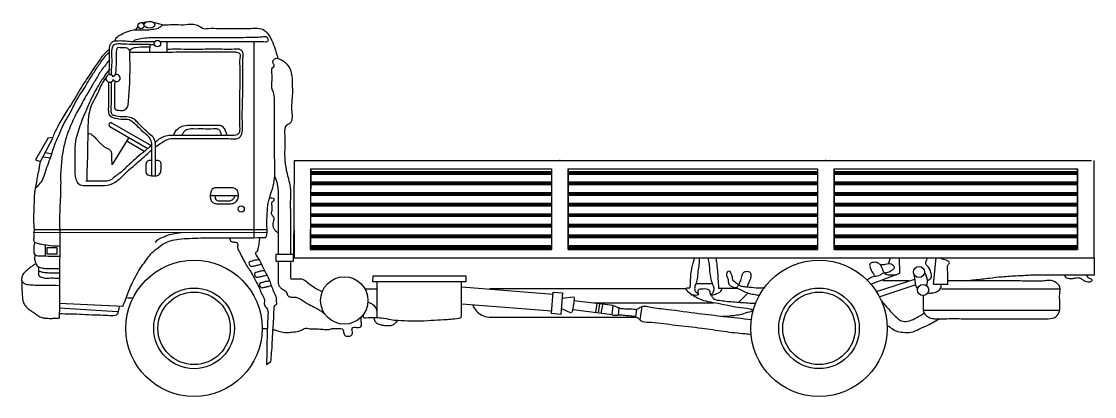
# Model space of a CAD drawing. Extents: x 223.8 to 235.7, y 167.4 to 169.7.
# Drawn here: x 229.22 to 235.67, y 167.45 to 169.7 of the extents above; entities that cross this region are included whole.
import ezdxf

# ---------------------------------------------------------------- set-up
doc = ezdxf.new("R2010")
doc.units = 0
doc.layers.get('0').update_dxf_attribs({"linetype": 'CONTINUOUS'})

# ---------------------------------------------------------------- blocks, each defined once
blk = doc.blocks.new('*X2')
at = {"color": 0}
for p, q in [((230.9596, 168.7989), (232.4067, 168.7989)), ((230.9596, 168.7909), (232.4067, 168.7909)), ((230.9596, 168.783), (232.4067, 168.783)), ((232.5067, 168.7989), (234.0034, 168.7989)), ((232.5067, 168.7909), (234.0034, 168.7909)), ((232.5067, 168.783), (234.0034, 168.783)), ((234.1034, 168.7989), (235.5662, 168.7989)), ((234.1034, 168.7909), (235.5662, 168.7909)), ((234.1034, 168.783), (235.5662, 168.783)), ((230.9596, 168.7354), (232.4067, 168.7354)), ((230.9596, 168.7274), (232.4067, 168.7274)), ((230.9596, 168.7195), (232.4067, 168.7195)), ((232.5067, 168.7354), (234.0034, 168.7354)), ((232.5067, 168.7274), (234.0034, 168.7274)), ((232.5067, 168.7195), (234.0034, 168.7195)), ((234.1034, 168.7354), (235.5662, 168.7354)), ((234.1034, 168.7274), (235.5662, 168.7274)), ((234.1034, 168.7195), (235.5662, 168.7195)), ((230.9596, 168.6719), (232.4067, 168.6719)), ((230.9596, 168.6639), (232.4067, 168.6639)), ((230.9596, 168.656), (232.4067, 168.656)), ((232.5067, 168.6719), (234.0034, 168.6719)), ((232.5067, 168.6639), (234.0034, 168.6639)), ((232.5067, 168.656), (234.0034, 168.656)), ((234.1034, 168.6719), (235.5662, 168.6719)), ((234.1034, 168.6639), (235.5662, 168.6639)), ((234.1034, 168.656), (235.5662, 168.656)), ((230.9596, 168.6084), (232.4067, 168.6084)), ((230.9596, 168.6004), (232.4067, 168.6004)), ((230.9596, 168.5925), (232.4067, 168.5925)), ((232.5067, 168.6084), (234.0034, 168.6084)), ((232.5067, 168.6004), (234.0034, 168.6004)), ((232.5067, 168.5925), (234.0034, 168.5925)), ((234.1034, 168.6084), (235.5662, 168.6084)), ((234.1034, 168.6004), (235.5662, 168.6004)), ((234.1034, 168.5925), (235.5662, 168.5925)), ((230.9596, 168.5449), (232.4067, 168.5449)), ((230.9596, 168.5369), (232.4067, 168.5369)), ((230.9596, 168.529), (232.4067, 168.529)), ((232.5067, 168.5449), (234.0034, 168.5449)), ((232.5067, 168.5369), (234.0034, 168.5369)), ((232.5067, 168.529), (234.0034, 168.529)), ((234.1034, 168.5449), (235.5662, 168.5449)), ((234.1034, 168.5369), (235.5662, 168.5369)), ((234.1034, 168.529), (235.5662, 168.529)), ((230.9596, 168.4814), (232.4067, 168.4814)), ((230.9596, 168.4734), (232.4067, 168.4734)), ((230.9596, 168.4655), (232.4067, 168.4655)), ((232.5067, 168.4814), (234.0034, 168.4814)), ((232.5067, 168.4734), (234.0034, 168.4734)), ((232.5067, 168.4655), (234.0034, 168.4655)), ((234.1034, 168.4814), (235.5662, 168.4814)), ((234.1034, 168.4734), (235.5662, 168.4734)), ((234.1034, 168.4655), (235.5662, 168.4655)), ((230.9596, 168.4179), (232.4067, 168.4179)), ((230.9596, 168.4099), (232.4067, 168.4099)), ((230.9596, 168.402), (232.4067, 168.402)), ((232.5067, 168.4179), (234.0034, 168.4179)), ((232.5067, 168.4099), (234.0034, 168.4099)), ((232.5067, 168.402), (234.0034, 168.402)), ((234.1034, 168.4179), (235.5662, 168.4179)), ((234.1034, 168.4099), (235.5662, 168.4099)), ((234.1034, 168.402), (235.5662, 168.402)), ((230.9596, 168.3544), (232.4067, 168.3544)), ((230.9596, 168.3464), (232.4067, 168.3464)), ((230.9596, 168.3385), (232.4067, 168.3385)), ((232.5067, 168.3544), (234.0034, 168.3544)), ((232.5067, 168.3464), (234.0034, 168.3464)), ((232.5067, 168.3385), (234.0034, 168.3385)), ((234.1034, 168.3544), (235.5662, 168.3544)), ((234.1034, 168.3464), (235.5662, 168.3464)), ((234.1034, 168.3385), (235.5662, 168.3385))]:
    blk.add_line(p, q, dxfattribs=at)

msp = doc.modelspace()

# ---------------------------------------------------------------- linework, layer by layer
at = {"color": 7}
for p, q in [((229.939, 169.6925), (229.9853, 169.6994)), ((229.9853, 169.6994), (229.9992, 169.6985)), ((229.9992, 169.6985), (230.0725, 169.6789)), ((229.921, 169.6701), (229.9068, 169.6486)), ((229.993, 169.5152), (229.9945, 169.5628)), ((230.6806, 169.578), (230.0555, 169.578)), ((230.0952, 169.5786), (230.0952, 169.5156)), ((230.6174, 169.5759), (230.6174, 168.4017)), ((229.7524, 169.0687), (229.9815, 168.9369)), ((229.7669, 169.089), (230.0017, 168.9543)), ((229.3829, 168.9997), (229.3062, 168.8678)), ((229.3364, 168.859), (229.4131, 169.0022)), ((229.4131, 169.0022), (229.3816, 168.9985)), ((229.8669, 169.0021), (229.7669, 168.8399)), ((229.8553, 168.9818), (229.9597, 168.921)), ((229.3653, 168.9118), (229.4055, 168.9043)), ((229.3062, 168.8678), (229.3364, 168.859)), ((229.354, 168.8854), (229.3955, 168.8804)), ((230.86, 168.8644), (235.6501, 168.8644)), ((230.9596, 168.8144), (232.4067, 168.8144)), ((232.5067, 168.8144), (234.0034, 168.8144)), ((234.1034, 168.8144), (235.5662, 168.8144)), ((230.3561, 168.6535), (230.5269, 168.6535)), ((229.2972, 168.4342), (230.6976, 168.4325)), ((229.3007, 168.4497), (230.6993, 168.4497)), ((230.86, 168.4458), (230.86, 168.2789)), ((229.3644, 168.3586), (229.3644, 168.2892)), ((230.9556, 168.3289), (232.4067, 168.3289)), ((232.5067, 168.3289), (234.0034, 168.3289)), ((234.1034, 168.3289), (235.5662, 168.3289)), ((230.8552, 168.2991), (230.7493, 168.2991)), ((230.7493, 168.2991), (230.7493, 168.2599)), ((230.7493, 168.2599), (230.8552, 168.2599)), ((230.8552, 168.2599), (230.8552, 168.2991)), ((230.86, 168.2789), (235.6501, 168.2789)), ((234.4402, 168.2773), (234.4297, 168.2418)), ((234.4945, 168.2793), (234.4966, 168.1855)), ((234.7008, 168.1216), (234.7164, 168.279)), ((235.6662, 168.279), (235.6662, 168.1792)), ((231.3328, 168.1351), (231.3348, 168.1719)), ((231.8924, 168.1351), (231.3328, 168.1351)), ((231.3348, 168.1719), (231.8924, 168.1719)), ((231.3573, 168.1351), (231.3573, 167.9209)), ((231.8924, 168.1719), (231.8924, 168.1351)), ((234.4966, 168.1855), (234.3232, 168.1187)), ((234.3587, 168.077), (234.5885, 168.1521)), ((234.3963, 168.1437), (234.553, 168.1437)), ((231.2899, 168.0943), (231.3573, 168.0943)), ((231.8665, 168.1053), (232.4155, 168.0604)), ((233.2097, 168.093), (232.033, 168.093)), ((232.4059, 167.9449), (232.4155, 168.0732)), ((232.4155, 168.0732), (232.4717, 168.0684)), ((232.4717, 168.0684), (232.4621, 167.9401)), ((233.2758, 168.1249), (233.3738, 168.1249)), ((233.409, 168.0965), (233.5216, 168.0965)), ((233.5304, 168.0122), (233.5867, 168.0684)), ((234.3754, 168.0457), (234.5906, 168.1166)), ((234.7008, 168.1216), (234.7896, 168.1216)), ((234.7495, 168.0933), (235.4597, 168.0933)), ((229.4492, 168.0078), (229.8325, 167.9888)), ((231.8665, 168.0042), (232.4075, 167.9609)), ((232.4701, 168.0379), (232.5359, 168.0459)), ((232.777, 167.9928), (232.5413, 168.0209)), ((233.3791, 168.0069), (232.658, 168.0069)), ((232.6785, 168.0051), (232.6697, 167.9506)), ((232.6944, 168.0034), (232.6856, 167.9489)), ((229.4492, 167.9784), (229.7997, 167.9577)), ((232.4621, 167.9401), (232.4059, 167.9449)), ((232.4653, 167.9754), (232.5215, 167.9497)), ((232.5361, 167.9682), (232.77, 167.9383)), ((232.712, 167.9998), (232.7032, 167.9454)), ((232.77, 167.9383), (232.777, 167.9928)), ((232.811, 167.9788), (232.8057, 167.9349)), ((232.9165, 167.97), (232.9112, 167.9261)), ((232.9482, 167.9876), (232.9376, 167.9068)), ((234.6388, 167.966), (235.4597, 167.966)), ((230.6687, 167.8552), (230.7006, 167.8552)), ((230.6933, 167.6397), (230.7202, 167.6561))]:
    msp.add_line(p, q, dxfattribs=at)
for p, q in [((230.86, 168.8644), (230.8552, 168.2795)), ((235.6662, 168.279), (235.6662, 168.8644)), ((230.9596, 168.8144), (230.9556, 168.3289)), ((232.4067, 168.8144), (232.4067, 168.3289)), ((232.5067, 168.8144), (232.5067, 168.3289)), ((234.0034, 168.8144), (234.0034, 168.3289)), ((234.1034, 168.8144), (234.1034, 168.3289)), ((235.5662, 168.3289), (235.5662, 168.8144))]:
    msp.add_line(p, q)
for points in [[(230.9596, 168.8144), (232.4067, 168.8144), (232.4067, 168.3289), (230.9596, 168.3289)], [(232.5067, 168.8144), (234.0034, 168.8144), (234.0034, 168.3289), (232.5067, 168.3289)], [(234.1034, 168.8144), (235.5662, 168.8144), (235.5662, 168.3289), (234.1034, 168.3289)]]:
    msp.add_lwpolyline(points, close=True)
msp.add_lwpolyline([(229.3749, 168.3046), (229.437, 168.3046), (229.437, 168.3391), (229.3749, 168.3391)], close=True, dxfattribs=at)
for centre, radius in [((229.9394, 169.674), 0.0188), ((230.0389, 169.5667), 0.0191), ((230.5419, 168.5729), 0.0186), ((230.2588, 167.8558), 0.4095), ((234.0131, 167.856), 0.4095), ((234.6143, 168.1947), 0.0333), ((231.1613, 168.0234), 0.1423), ((230.2588, 167.8558), 0.2421), ((230.2588, 167.8558), 0.2177), ((234.0131, 167.856), 0.2421), ((234.0131, 167.856), 0.2177), ((234.6387, 168.0861), 0.0334)]:
    msp.add_circle(centre, radius, dxfattribs=at)
for centre, radius, start, end in [((229.7522, 169.3577), 0.0227, 23.57175, 341.29643), ((229.7933, 169.3595), 0.0216, 204.69341, 160.17478)]:
    msp.add_arc(centre, radius, start, end, dxfattribs=at)
msp.add_ellipse((229.9905, 169.6795), major_axis=(-0.0336, 0.001), ratio=0.582119, dxfattribs=at)
for points, start_tangent, end_tangent in [([(229.7861, 169.5835), (229.7896, 169.5973), (229.812, 169.6163), (229.8483, 169.6353), (229.8725, 169.6439), (229.9018, 169.6491), (229.926, 169.6491), (229.9761, 169.6491), (230.0175, 169.6542), (230.0521, 169.6646), (230.071, 169.6784), (230.0935, 169.6801), (230.1315, 169.6818), (230.1954, 169.6801), (230.2472, 169.6836), (230.2783, 169.6767), (230.299, 169.6663), (230.3093, 169.6594), (230.3439, 169.6577), (230.4095, 169.6577), (230.5373, 169.6577), (230.5908, 169.6577), (230.6305, 169.6594), (230.6702, 169.6525), (230.7047, 169.6232), (230.7255, 169.5852), (230.7462, 169.5335), (230.7548, 169.5042), (230.76, 169.4869), (230.7617, 169.4748)], (0.293927, 0.955828), (0.346023, -0.938226)), ([(230.684, 169.578), (230.6978, 169.5797), (230.7047, 169.5849), (230.7047, 169.5918), (230.6961, 169.6038), (230.665, 169.6056), (230.6253, 169.6038), (230.5528, 169.6021), (230.4319, 169.6004), (230.2696, 169.6004), (230.1729, 169.6004), (230.0831, 169.6004), (230.0227, 169.6004), (229.9864, 169.6004), (229.9381, 169.5952), (229.9036, 169.5866), (229.8949, 169.5831)], (1, 0), (-0.960544, -0.278128)), ([(229.9957, 169.5616), (230.0209, 169.56)], (1, 0), (0.999957, -0.009249)), ([(229.7823, 169.3426), (229.7813, 169.3047), (229.7813, 169.2528), (229.7803, 169.2089), (229.7803, 169.189), (229.7823, 169.179), (229.7903, 169.169), (229.8092, 169.166), (229.8372, 169.166), (229.8462, 169.172), (229.8572, 169.183), (229.8641, 169.2139), (229.8681, 169.2688), (229.8721, 169.3217), (229.8741, 169.3985), (229.8741, 169.4553), (229.8731, 169.4992), (229.8731, 169.5192), (229.8651, 169.5341), (229.8562, 169.5401), (229.8392, 169.5421), (229.8152, 169.5421), (229.8002, 169.5421), (229.7952, 169.5361), (229.7923, 169.5252), (229.7913, 169.4912), (229.7893, 169.4254), (229.7863, 169.3825), (229.7853, 169.3755)], (-0.054521, -0.998513), (-0.057436, -0.998349)), ([(229.9941, 169.545), (229.9658, 169.545), (229.9075, 169.5419), (229.8823, 169.534), (229.8729, 169.5261)], (-0.999973, -0.007292), (-0.727371, -0.686244)), ([(229.7343, 169.3687), (229.7042, 169.3237), (229.6686, 169.2468), (229.6404, 169.1924), (229.6273, 169.1455), (229.6216, 169.0724), (229.6198, 168.988), (229.6179, 168.8774), (229.6141, 168.7405)], (-0.634713, -0.772748), (-0.00004, -1)), ([(230.1343, 169.0143), (230.1456, 169.0368), (230.1644, 169.0575), (230.1963, 169.0725), (230.2413, 169.0762), (230.292, 169.0762), (230.3502, 169.0762), (230.3915, 169.0762), (230.4215, 169.0743), (230.4403, 169.0556), (230.4497, 169.035), (230.4591, 169.0162)], (0.546668, 0.837349), (0.566408, -0.824125)), ([(230.1869, 169.0143), (230.1944, 169.0312), (230.2132, 169.05), (230.2526, 169.0556), (230.3127, 169.0556), (230.3746, 169.0556), (230.3915, 169.0556), (230.4084, 169.05), (230.4178, 169.0331), (230.4234, 169.0162)], (0.367991, 0.929829), (0.429725, -0.90296)), ([(229.6205, 169.0267), (229.6379, 169.0238), (229.6582, 169.0079), (229.68, 168.9847), (229.6944, 168.9688), (229.7089, 168.9557), (229.7249, 168.9427), (229.7452, 168.934), (229.7597, 168.9195), (229.7626, 168.8964), (229.7655, 168.8385)], (0.999664, -0.025938), (0.067484, -0.99772)), ([(229.3337, 168.8526), (229.3289, 168.8286), (229.3241, 168.7983), (229.3177, 168.7711), (229.3129, 168.7391), (229.3081, 168.7152), (229.3001, 168.6736), (229.2985, 168.6305), (229.2953, 168.5553), (229.2953, 168.48), (229.2969, 168.4608), (229.2985, 168.4416), (229.2953, 168.4336), (229.2953, 168.4208), (229.2969, 168.4), (229.2953, 168.3809), (229.3097, 168.3697), (229.3369, 168.3633), (229.3705, 168.3569), (229.4201, 168.3521), (229.4521, 168.3505)], (-0.228459, -0.973553), (0.989327, -0.14571)), ([(230.4424, 168.6048), (230.4162, 168.6048), (230.3936, 168.6048), (230.373, 168.6104), (230.358, 168.6348), (230.3598, 168.6742), (230.373, 168.6967), (230.3974, 168.7004), (230.4537, 168.7004), (230.4762, 168.7004), (230.4912, 168.7004), (230.5175, 168.6854), (230.525, 168.6592), (230.5232, 168.6385), (230.51, 168.616), (230.4931, 168.6066), (230.4706, 168.6048), (230.4424, 168.6048)], (-0.999792, 0.020383), (-0.999874, 0.015854)), ([(230.388, 168.6535), (230.3861, 168.6367), (230.3936, 168.6254), (230.4143, 168.6216), (230.4556, 168.6216), (230.4668, 168.6216), (230.4837, 168.6254), (230.4969, 168.6367), (230.5044, 168.6535)], (-0.072611, -0.99736), (0.348126, 0.937448)), ([(230.7134, 168.6408), (230.7257, 168.6408), (230.738, 168.632), (230.738, 168.6232), (230.731, 168.6162), (230.724, 168.6092), (230.724, 168.6004), (230.7257, 168.5863), (230.7257, 168.5705), (230.7257, 168.56), (230.7222, 168.5529), (230.724, 168.5424), (230.7292, 168.5336), (230.7363, 168.5248), (230.7363, 168.5037), (230.7345, 168.4633), (230.7433, 168.4475), (230.7574, 168.4335), (230.7627, 168.43)], (0.995267, -0.09718), (0.959352, -0.282214)), ([(229.8308, 167.9871), (229.8498, 168.0336), (229.8723, 168.0957), (229.893, 168.1388), (229.9206, 168.1906), (229.9517, 168.2389), (229.9793, 168.2768), (230.0069, 168.3113), (230.0467, 168.3441), (230.0829, 168.3683), (230.1174, 168.3821), (230.1675, 168.3924), (230.2297, 168.3959), (230.2988, 168.3993), (230.3834, 168.3993), (230.4991, 168.3993), (230.6907, 168.401)], (0.35988, 0.932999), (1, 0)), ([(230.0259, 168.3738), (230.0449, 168.3911), (230.0794, 168.4066), (230.1226, 168.4221), (230.1623, 168.429), (230.183, 168.4325)], (0.679424, 0.733746), (1, 0)), ([(230.4726, 168.3988), (230.4755, 168.3854), (230.4934, 168.375), (230.5128, 168.372), (230.5203, 168.3645), (230.5203, 168.3422), (230.5263, 168.3243), (230.5442, 168.29), (230.565, 168.2498), (230.6038, 168.1872), (230.6277, 168.144), (230.6516, 168.0963), (230.6665, 168.0606), (230.6769, 168.0427), (230.6814, 168.0233), (230.6814, 167.9965), (230.6888, 167.9846), (230.6978, 167.9741), (230.7008, 167.9667), (230.7023, 167.9323), (230.6993, 167.8607), (230.6963, 167.7562), (230.6933, 167.6385)], (0.168617, -0.985682), (-0.068161, -0.997674)), ([(230.6529, 168.4006), (230.6484, 168.3693), (230.6425, 168.3335), (230.6365, 168.3172), (230.6276, 168.3097), (230.6291, 168.2993), (230.647, 168.2725), (230.6798, 168.2069), (230.7038, 168.1616), (230.7261, 168.1035), (230.7396, 168.0693), (230.753, 168.0335), (230.753, 168.0171), (230.7515, 167.9977), (230.7411, 167.9903), (230.7381, 167.9799), (230.7366, 167.9322), (230.7321, 167.8651), (230.7291, 167.8231), (230.7261, 167.753), (230.7216, 167.6934), (230.7186, 167.6577)], (-0.1915, -0.981493), (-0.065741, -0.997837)), ([(229.3001, 168.3741), (229.2985, 168.3614), (229.2953, 168.3422), (229.2969, 168.323), (229.2969, 168.307), (229.3033, 168.2974), (229.3145, 168.2926), (229.3433, 168.291), (229.4201, 168.2894), (229.4553, 168.2894)], (-0.075946, -0.997112), (1, 0)), ([(229.3033, 168.299), (229.3001, 168.2814), (229.3033, 168.2591), (229.3097, 168.2431), (229.3273, 168.2239), (229.3433, 168.2191), (229.3689, 168.2159), (229.3913, 168.2159), (229.4201, 168.2159), (229.4521, 168.2159)], (-0.088353, -0.996089), (1, 0)), ([(230.6486, 168.2677), (230.6232, 168.2647), (230.6053, 168.2588), (230.5904, 168.2528), (230.5889, 168.2424), (230.5949, 168.2335), (230.5994, 168.229), (230.6083, 168.229), (230.6307, 168.2335), (230.6531, 168.2394), (230.6635, 168.2424)], (-0.970202, -0.242297), (0.988037, 0.154219)), ([(233.212, 168.093), (233.2155, 168.0965), (233.2278, 168.1001), (233.2366, 168.1001), (233.2402, 168.1106), (233.2419, 168.1387), (233.2437, 168.1791), (233.2507, 168.2248), (233.2595, 168.2564), (233.2648, 168.2775)], (0.983442, 0.181222), (0.184476, 0.982837)), ([(233.2929, 168.2775), (233.2929, 168.2494), (233.2876, 168.2108), (233.2824, 168.1633), (233.2753, 168.1282), (233.2665, 168.1018), (233.2701, 168.079), (233.2806, 168.0684), (233.2894, 168.0614), (233.2806, 168.0544), (233.2648, 168.0544), (233.2454, 168.0579)], (0.052614, -0.998615), (-0.805351, 0.592798)), ([(233.3474, 168.2775), (233.3527, 168.2424), (233.3562, 168.1985), (233.3633, 168.151), (233.3721, 168.1247), (233.3791, 168.1071), (233.3809, 168.0878), (233.3773, 168.0755), (233.3633, 168.0561)], (0, -1), (-0.730627, -0.682777)), ([(233.3949, 168.2775), (233.3985, 168.2441), (233.402, 168.2125), (233.4055, 168.1721), (233.4073, 168.1299), (233.409, 168.1001), (233.409, 168.0948)], (0, -1), (0.060558, -0.998165)), ([(234.7874, 168.1216), (234.7874, 168.1726), (234.7852, 168.2147), (234.7852, 168.2236), (234.7918, 168.2413), (234.7963, 168.2502), (234.7852, 168.2612), (234.7541, 168.2723), (234.7386, 168.279)], (0, 1), (-0.876221, 0.48191)), ([(235.6441, 168.279), (235.6662, 168.279)], (1, 0), (1, 0)), ([(229.3034, 168.2436), (229.2888, 168.2317), (229.2706, 168.2181), (229.2487, 168.1989), (229.2305, 168.1798), (229.225, 168.1662), (229.2223, 168.1525), (229.2232, 168.1352), (229.2241, 168.1088), (229.225, 168.0833), (229.2268, 168.0523), (229.2305, 168.0223), (229.2405, 167.9977), (229.2651, 167.9713), (229.2824, 167.9594), (229.2934, 167.9522), (229.3134, 167.9376), (229.3317, 167.9257), (229.3462, 167.9203), (229.3663, 167.9176), (229.3946, 167.9157), (229.4164, 167.9166), (229.4456, 167.9166)], (-0.686049, -0.727556), (0.999998, -0.001749)), ([(229.3241, 168.2255), (229.3241, 168.2143), (229.3241, 168.2031), (229.3353, 168.1967), (229.3609, 168.1919), (229.3945, 168.1903), (229.4217, 168.1903), (229.4537, 168.1903)], (-0.421473, -0.906841), (1, 0)), ([(229.3241, 168.2031), (229.3241, 168.1871), (229.3257, 168.1728), (229.3369, 168.1664), (229.3625, 168.1584), (229.3865, 168.1584), (229.4249, 168.1584), (229.4537, 168.1584)], (-0.04001, -0.999199), (1, 0)), ([(230.6814, 168.2022), (230.656, 168.1992), (230.6381, 168.1932), (230.6232, 168.1873), (230.6217, 168.1768), (230.6277, 168.1679), (230.6322, 168.1634), (230.6411, 168.1634), (230.6635, 168.1679), (230.6859, 168.1739), (230.6963, 168.1768)], (-0.970202, -0.242297), (0.988037, 0.154219)), ([(229.2232, 168.1416), (229.2296, 168.1343), (229.2442, 168.1234), (229.2642, 168.1188), (229.3025, 168.1161), (229.3681, 168.1152), (229.4475, 168.1143)], (0.433928, -0.900948), (0.999993, -0.003727)), ([(230.8397, 168.1541), (230.8622, 168.1541), (230.8892, 168.1541), (230.9094, 168.1518), (230.9409, 168.1316), (230.9701, 168.1092), (231.0128, 168.0845), (231.0263, 168.0777)], (0.996905, 0.078621), (0.901699, -0.432364)), ([(231.2736, 167.9372), (231.2756, 167.927), (231.2776, 167.9209), (231.2919, 167.9189), (231.341, 167.9209), (231.3839, 167.9189), (231.441, 167.9087), (231.5227, 167.9025), (231.6004, 167.9005), (231.6841, 167.9046), (231.7576, 167.9087), (231.8475, 167.9168), (231.8638, 167.9229), (231.8659, 167.9393), (231.8659, 168.0086), (231.8659, 168.0923), (231.8659, 168.1311)], (0.266845, -0.963739), (0.008205, 0.999966)), ([(234.4047, 168.1896), (234.4151, 168.1813), (234.4444, 168.1771), (234.4778, 168.1771)], (0.383719, -0.92345), (1, 0)), ([(234.5854, 168.1748), (234.5899, 168.1415), (234.5921, 168.1171), (234.6054, 168.0927)], (-0.242774, -0.970083), (0.568135, -0.822935)), ([(234.6388, 168.0537), (234.6388, 168.014), (234.6388, 167.9806), (234.6388, 167.966), (234.6576, 167.9326), (234.6785, 167.9201), (234.7077, 167.9139), (234.7809, 167.9139), (234.879, 167.9139), (234.9479, 167.9139), (235.021, 167.9139), (235.1129, 167.9139), (235.2508, 167.9139), (235.349, 167.9139), (235.3782, 167.9139), (235.4262, 167.9201), (235.445, 167.9326), (235.4597, 167.9681), (235.4597, 168.0119), (235.4597, 168.062), (235.4597, 168.1037), (235.4304, 168.135), (235.3991, 168.1434), (235.3657, 168.1413), (235.28, 168.1392), (235.1861, 168.1413), (235.0419, 168.1413), (234.9396, 168.1413), (234.8811, 168.1413), (234.8226, 168.1413), (234.7913, 168.1413)], (-0.026334, -0.999653), (-1, 0)), ([(234.902, 168.1413), (234.9459, 168.1476), (235.0378, 168.158), (235.1109, 168.1663), (235.209, 168.1726), (235.2947, 168.1768), (235.4074, 168.1768), (235.5161, 168.1768), (235.6205, 168.1768), (235.6602, 168.1768), (235.6685, 168.1768)], (0.971218, 0.238194), (1, 0)), ([(235.4887, 168.177), (235.4931, 168.1637), (235.5109, 168.157), (235.5331, 168.1548), (235.5553, 168.1593), (235.5775, 168.1593), (235.5908, 168.1526), (235.6085, 168.1415), (235.6352, 168.1349), (235.6507, 168.1393), (235.6551, 168.146), (235.6441, 168.1526), (235.6352, 168.157), (235.6263, 168.1681), (235.6219, 168.177)], (0.034498, -0.999405), (-0.279079, 0.960268)), ([(233.212, 168.093), (233.2278, 168.0755), (233.2595, 168.0526), (233.2947, 168.0333), (233.3457, 168.0175), (233.4073, 168.0069), (233.4706, 167.9929), (233.5251, 167.9841), (233.5972, 167.9735), (233.6201, 167.9683)], (0.636103, -0.771604), (0.988959, -0.148189)), ([(233.2894, 168.0649), (233.2876, 168.0807), (233.2929, 168.0913), (233.307, 168.093), (233.3263, 168.0948), (233.3439, 168.0913), (233.3545, 168.0842), (233.358, 168.0667), (233.3668, 168.0509), (233.3791, 168.035), (233.4125, 168.0245), (233.453, 168.0192), (233.497, 168.0157), (233.5409, 168.0122), (233.5884, 168.0087), (233.6289, 168.0069), (233.6324, 168.0069)], (-0.443808, 0.896122), (0.998897, -0.046958)), ([(233.5216, 168.0965), (233.5392, 168.0895), (233.5726, 168.0737), (233.6025, 168.0632), (233.6377, 168.0579), (233.6553, 168.0526)], (0.883552, -0.468334), (0.993277, -0.115761)), ([(233.5321, 168.1176), (233.5515, 168.1088), (233.5796, 168.1053), (233.6359, 168.1001), (233.6693, 168.1001), (233.6869, 168.1001)], (0.753765, -0.657144), (0.996968, -0.077807)), ([(234.6698, 168.0684), (234.6897, 168.0684), (234.723, 168.0772), (234.7452, 168.0994), (234.7475, 168.1216)], (0.959816, -0.280629), (-0.129472, 0.991583)), ([(229.8513, 168.0403), (229.8948, 168.0389)], (0.994517, -0.104577), (0.99882, -0.048564)), ([(231.3026, 168.0123), (231.3186, 168.0075), (231.3379, 167.9946), (231.3524, 167.9722), (231.3572, 167.9561)], (0.984254, -0.17676), (0.006764, -0.999977)), ([(232.5395, 168.0455), (232.5395, 168.0121), (232.5324, 167.9665), (232.5272, 167.9489)], (0.415651, -0.909524), (-0.459971, -0.887934)), ([(234.3882, 168.0203), (234.43, 167.9723), (234.478, 167.9222), (234.5031, 167.9034), (234.5344, 167.8972), (234.5783, 167.9097), (234.6221, 167.9326), (234.6472, 167.9493)], (0.660504, -0.750823), (0.817251, 0.576281)), ([(229.4492, 167.9457), (229.5183, 167.9439), (229.5874, 167.9405), (229.6633, 167.937), (229.7289, 167.9353), (229.7756, 167.9336), (229.7928, 167.937), (229.8049, 167.9577), (229.8135, 167.9905)], (0.99305, -0.117696), (0.294367, 0.955693)), ([(231.931, 167.9981), (231.9433, 167.9752), (231.9697, 167.9471), (232.0066, 167.9278), (232.0559, 167.9225), (232.1245, 167.9225), (232.3373, 167.9225), (232.58, 167.9225), (232.6785, 167.9225), (232.8175, 167.9225), (232.9142, 167.9225)], (0.539917, -0.841718), (1, 0)), ([(232.7705, 167.9366), (232.7916, 167.9349), (232.8145, 167.9366), (232.8462, 167.9349), (232.8831, 167.9314), (232.913, 167.9261), (232.9253, 167.9191), (232.9323, 167.912), (232.9411, 167.9033), (232.9535, 167.898), (233.0062, 167.8927), (233.1505, 167.8752), (233.3088, 167.8576), (233.4407, 167.8383), (233.5691, 167.8242), (233.606, 167.8207)], (0.996905, -0.078621), (0.988141, -0.15355)), ([(232.7771, 167.9928), (232.7929, 167.9875), (232.8087, 167.9805), (232.8299, 167.9752), (232.865, 167.9735), (232.9002, 167.9717), (232.9125, 167.97), (232.9336, 167.9788), (232.9459, 167.9858), (232.967, 167.9893), (233.0022, 167.984), (233.1042, 167.97), (233.2912, 167.9454), (233.4424, 167.9279), (233.606, 167.9085)], (0.968167, -0.250306), (0.991618, -0.129206)), ([(233.4336, 167.9296), (233.4758, 167.9314), (233.5093, 167.9349), (233.5497, 167.9419), (233.5955, 167.956), (233.6218, 167.9683)], (0.981166, -0.193167), (0.600401, 0.799699)), ([(230.731, 167.8508), (230.7484, 167.845), (230.7745, 167.8364), (230.8107, 167.8306), (230.8484, 167.8335), (230.8875, 167.8392), (230.9077, 167.8479), (230.9222, 167.8552), (230.9541, 167.8537), (231.0062, 167.8523), (231.041, 167.8494), (231.0714, 167.8494), (231.0917, 167.8552), (231.112, 167.8552), (231.1323, 167.8552), (231.1482, 167.8523), (231.1569, 167.8335), (231.1598, 167.8204), (231.1728, 167.8089), (231.1873, 167.8089), (231.2061, 167.8161), (231.2105, 167.8349), (231.2076, 167.8494), (231.2134, 167.8609), (231.2293, 167.8624), (231.2539, 167.8624), (231.2641, 167.8725), (231.2641, 167.887), (231.2626, 167.9132), (231.2626, 167.9248)], (0.919488, -0.393118), (0, 1)), ([(231.3379, 167.9208), (231.3443, 167.9), (231.3572, 167.8872), (231.3829, 167.8775), (231.4102, 167.8727), (231.4358, 167.8727), (231.4583, 167.8791), (231.468, 167.8888), (231.4856, 167.9048)], (0.389985, -0.920821), (0.919294, 0.393572)), ([(234.4216, 167.8763), (234.4467, 167.8575), (234.478, 167.8388), (234.5177, 167.8325), (234.5678, 167.8325), (234.6138, 167.8513), (234.6743, 167.8784), (234.714, 167.9014), (234.7349, 167.9118)], (0.765693, -0.643206), (0.86192, 0.507045))]:
    msp.add_spline(points, degree=3, dxfattribs=dict(at, start_tangent=start_tangent, end_tangent=end_tangent))
for points, knots in [([(229.7492, 169.3795), (229.7492, 169.3799), (229.75, 169.4082), (229.7504, 169.4519), (229.752, 169.5057), (229.7484, 169.5396), (229.7565, 169.5627), (229.7688, 169.582), (229.7998, 169.5845), (229.8359, 169.5844), (229.8918, 169.5784), (229.9543, 169.5783), (230.002, 169.5789), (230.0236, 169.5785)], [0.10024667, 0.10024667, 0.10024667, 0.10024667, 0.10039346, 0.11145835, 0.11752709, 0.12179769, 0.1246411, 0.12720486, 0.13020662, 0.1360567, 0.14192403, 0.15227662, 0.16082674, 0.16082674, 0.16082674, 0.16082674]), ([(229.762, 169.3795), (229.762, 169.3901), (229.7626, 169.4189), (229.7682, 169.4595), (229.763, 169.5042), (229.7668, 169.535), (229.7748, 169.5625), (229.7984, 169.5676), (229.8241, 169.5661), (229.8647, 169.5638), (229.9219, 169.5626), (229.9686, 169.5619), (229.9947, 169.5628)], [0.10146764, 0.10146764, 0.10146764, 0.10146764, 0.10565833, 0.11286498, 0.11765667, 0.12325048, 0.12546457, 0.12809785, 0.1316979, 0.13597886, 0.1440821, 0.15443224, 0.15443224, 0.15443224, 0.15443224]), ([(229.3052, 168.6995), (229.3125, 168.7012), (229.3263, 168.7176), (229.3492, 168.7427), (229.3629, 168.7875), (229.3785, 168.836), (229.4029, 168.8956), (229.4186, 168.9554), (229.4464, 169.0145), (229.4645, 169.0637), (229.4935, 169.1139), (229.5254, 169.1698), (229.5552, 169.2338), (229.5943, 169.2898), (229.6261, 169.3435), (229.6601, 169.3986), (229.6934, 169.4473), (229.7216, 169.4878), (229.74, 169.5075), (229.7507, 169.5145)], [0, 0, 0, 0, 0.002954, 0.0077984, 0.01368, 0.0210212, 0.0281052, 0.039117, 0.0454316, 0.053902, 0.0598216, 0.0683589, 0.079412, 0.0876931, 0.0953356, 0.1041258, 0.113326, 0.1186672, 0.1237389, 0.1237389, 0.1237389, 0.1237389]), ([(229.75, 169.532), (229.745, 169.5297), (229.7324, 169.5174), (229.7107, 169.4978), (229.6873, 169.461), (229.6573, 169.4215), (229.6294, 169.3744), (229.5963, 169.3294), (229.5663, 169.2783), (229.5351, 169.2241), (229.495, 169.1633), (229.4558, 169.1026), (229.4287, 169.0458), (229.4146, 169.0168), (229.4097, 169.0063)], [0.00043883, 0.00043883, 0.00043883, 0.00043883, 0.00262344, 0.00708091, 0.01219045, 0.01969095, 0.02677623, 0.03381498, 0.04177926, 0.05025539, 0.05853648, 0.07065832, 0.07881648, 0.08341525, 0.08341525, 0.08341525, 0.08341525]), ([(229.8736, 169.5154), (229.9005, 169.5153), (229.9686, 169.5154), (230.0844, 169.5147), (230.2026, 169.5176), (230.3127, 169.517), (230.3979, 169.5174), (230.4597, 169.5169), (230.4976, 169.5175), (230.5169, 169.5158), (230.5402, 169.506), (230.5323, 169.4777), (230.5322, 169.434), (230.5357, 169.3623), (230.5311, 169.2667), (230.5332, 169.1685), (230.5311, 169.0924), (230.5336, 169.0478), (230.5299, 169.0268), (230.5162, 169.0164), (230.5006, 169.0141), (230.4624, 169.0154), (230.3997, 169.0143), (230.3115, 169.0145), (230.2289, 169.0152), (230.1613, 169.0133), (230.1116, 169.0163), (230.0649, 169.0064), (230.0403, 168.9864), (230.0266, 168.9746)], [0, 0, 0, 0, 0.0106394, 0.0269938, 0.0458277, 0.057474, 0.070607, 0.0795276, 0.0820055, 0.0855098, 0.087507, 0.090725, 0.0949404, 0.1058347, 0.1184614, 0.1330659, 0.1447001, 0.1484131, 0.1509976, 0.1525836, 0.1548681, 0.1570982, 0.1677533, 0.1796474, 0.1920371, 0.2004638, 0.2064108, 0.2117597, 0.2188281, 0.2188281, 0.2188281, 0.2188281]), ([(230.0273, 168.9465), (230.0298, 168.9484), (230.0461, 168.9604), (230.07, 168.9751), (230.1045, 168.9968), (230.1588, 168.9973), (230.254, 168.997), (230.3658, 168.9971), (230.4594, 168.9971), (230.5082, 168.9928), (230.5353, 169.0011), (230.545, 169.0233), (230.5519, 169.054), (230.5459, 169.1315), (230.553, 169.2451), (230.5507, 169.3785), (230.5515, 169.4643), (230.5546, 169.5195), (230.5284, 169.5363), (230.491, 169.5297), (230.4174, 169.5342), (230.2958, 169.5311), (230.1801, 169.5325), (230.1088, 169.5321), (230.095, 169.5322)], [0.1712377, 0.1712377, 0.1712377, 0.1712377, 0.1724843, 0.1792864, 0.1823905, 0.1883837, 0.20003, 0.2205968, 0.2324935, 0.2369538, 0.2401746, 0.2427237, 0.2460264, 0.2527099, 0.273094, 0.2914115, 0.3047807, 0.3085266, 0.3115503, 0.315515, 0.3231966, 0.3407899, 0.3635869, 0.3690383, 0.3690383, 0.3690383, 0.3690383]), ([(229.7509, 169.4638), (229.7475, 169.4614), (229.7379, 169.4549), (229.7265, 169.4344), (229.7044, 169.4132), (229.6873, 169.3822), (229.6691, 169.3525), (229.6494, 169.3216), (229.6316, 169.2883), (229.6095, 169.2514), (229.5877, 169.2124), (229.5647, 169.1705), (229.5406, 169.1281), (229.5207, 169.0795), (229.5003, 169.0344), (229.4863, 168.9904), (229.4783, 168.9555), (229.4703, 168.9201), (229.4639, 168.8816), (229.4608, 168.8348), (229.4566, 168.7886), (229.458, 168.7203), (229.4562, 168.6435), (229.4499, 168.5334), (229.4521, 168.4255), (229.4522, 168.3121), (229.4503, 168.2215), (229.4511, 168.1316), (229.4489, 168.0323), (229.45, 167.9567), (229.4485, 167.9168)], [0.0007478, 0.0007478, 0.0007478, 0.0007478, 0.0023797, 0.0052807, 0.0098125, 0.0144402, 0.0191911, 0.0236189, 0.0289438, 0.0341429, 0.0406371, 0.0466559, 0.05308, 0.0598976, 0.0674386, 0.0726557, 0.0781774, 0.0815904, 0.0870255, 0.0936122, 0.1001516, 0.1053715, 0.1206644, 0.1305773, 0.1489919, 0.1633897, 0.1754773, 0.1849021, 0.1989676, 0.2148119, 0.2148119, 0.2148119, 0.2148119]), ([(230.6908, 168.4021), (230.6929, 168.4083), (230.7005, 168.4299), (230.6937, 168.4793), (230.6985, 168.5413), (230.7007, 168.6084), (230.7198, 168.6621), (230.7365, 168.7162), (230.7461, 168.7805), (230.7408, 168.9118), (230.7417, 169.0487), (230.7414, 169.173), (230.7417, 169.2296), (230.7407, 169.2694), (230.7227, 169.3008), (230.7281, 169.3419), (230.7288, 169.3792), (230.7227, 169.419), (230.741, 169.428), (230.7408, 169.4395), (230.7353, 169.4456), (230.7305, 169.4541), (230.7329, 169.4682), (230.7511, 169.483), (230.7818, 169.472), (230.8116, 169.4517), (230.8349, 169.4194), (230.8474, 169.3775), (230.8486, 169.3211), (230.8508, 169.249), (230.8392, 169.1724), (230.8538, 169.1078), (230.8286, 169.0816), (230.8086, 169.0764), (230.8015, 169.0464), (230.8046, 169.005), (230.8035, 168.9485), (230.802, 168.8783), (230.8109, 168.801), (230.8311, 168.7391), (230.8392, 168.6811), (230.8365, 168.6301), (230.8375, 168.5574), (230.837, 168.4461), (230.8374, 168.357), (230.8378, 168.2991)], [0, 0, 0, 0, 0.0025846, 0.0090205, 0.0191724, 0.0273748, 0.0353659, 0.0415547, 0.0498168, 0.0609559, 0.0934727, 0.1041167, 0.1100575, 0.1160446, 0.1194929, 0.1239485, 0.1316221, 0.1356135, 0.1373647, 0.1386024, 0.1394952, 0.1406024, 0.1423528, 0.1446363, 0.1489138, 0.1537235, 0.1592216, 0.1641541, 0.1708559, 0.1814999, 0.1924027, 0.2025999, 0.2036507, 0.2065396, 0.2099878, 0.2144434, 0.2234293, 0.232093, 0.2423172, 0.2540255, 0.2577715, 0.2654451, 0.2741971, 0.2865738, 0.3094901, 0.3094901, 0.3094901, 0.3094901]), ([(229.7499, 169.4123), (229.7377, 169.3955), (229.7115, 169.3587), (229.669, 169.2938), (229.6328, 169.2172), (229.5933, 169.1289), (229.5646, 169.0514), (229.5427, 168.9735), (229.543, 168.9003), (229.5437, 168.8238), (229.5415, 168.7624), (229.5634, 168.7169), (229.6157, 168.7121), (229.6659, 168.7153), (229.7282, 168.711), (229.7962, 168.7326), (229.8459, 168.7919), (229.9135, 168.8449), (229.9626, 168.891), (229.9957, 168.9207), (230.0045, 168.9281)], [0.0011807, 0.0011807, 0.0011807, 0.0011807, 0.0094129, 0.0190982, 0.0318314, 0.0429172, 0.0574056, 0.0645503, 0.0747825, 0.0861691, 0.0948646, 0.0991959, 0.104304, 0.1137201, 0.119915, 0.128769, 0.1406988, 0.1498329, 0.1628118, 0.1673709, 0.1673709, 0.1673709, 0.1673709]), ([(230.0049, 168.774), (230.0049, 168.7899), (230.0048, 168.8257), (230.0052, 168.8825), (230.0038, 168.9307), (230.0064, 168.9706), (229.9945, 169.0035), (229.958, 169.0294), (229.9271, 169.0615), (229.8979, 169.09), (229.8675, 169.1126), (229.827, 169.1101), (229.7914, 169.1137), (229.7584, 169.1239), (229.744, 169.153), (229.747, 169.2038), (229.7478, 169.2611), (229.7472, 169.3109), (229.7476, 169.3311), (229.7477, 169.3352)], [0, 0, 0, 0, 0.00629351, 0.0141604, 0.02247683, 0.02539881, 0.02995059, 0.03551867, 0.04267642, 0.04760871, 0.05185282, 0.05704738, 0.0629362, 0.06636279, 0.069988, 0.07471349, 0.08640361, 0.09274803, 0.09440212, 0.09440212, 0.09440212, 0.09440212]), ([(230.0271, 168.7722), (230.0271, 168.7915), (230.027, 168.834), (230.0274, 168.8906), (230.0264, 168.943), (230.03, 168.9881), (229.9946, 169.0205), (229.9605, 169.051), (229.9282, 169.0826), (229.9036, 169.1111), (229.8699, 169.1282), (229.8263, 169.1238), (229.7924, 169.1312), (229.7654, 169.1366), (229.7591, 169.1601), (229.7629, 169.2021), (229.7627, 169.2593), (229.7632, 169.3087), (229.7628, 169.3316), (229.7627, 169.3352)], [0, 0, 0, 0, 0.00764212, 0.01685762, 0.02225206, 0.02880519, 0.03326871, 0.04027308, 0.04726988, 0.05108632, 0.05511046, 0.06165101, 0.06780143, 0.06922433, 0.0719407, 0.07598652, 0.08655303, 0.09419515, 0.09562914, 0.09562914, 0.09562914, 0.09562914]), ([(230.0053, 168.9562), (229.9871, 168.9408), (229.9377, 168.9013), (229.8705, 168.8441), (229.8172, 168.7891), (229.7805, 168.7671), (229.759, 168.7434), (229.7228, 168.739), (229.6863, 168.7403), (229.6473, 168.7404), (229.6229, 168.7392), (229.6085, 168.7402)], [0.2225026, 0.2225026, 0.2225026, 0.2225026, 0.23188695, 0.24773263, 0.25737937, 0.26198691, 0.2646198, 0.26972787, 0.27542711, 0.27939181, 0.28509105, 0.28509105, 0.28509105, 0.28509105]), ([(230.005, 168.8653), (230.002, 168.8652), (229.9934, 168.8648), (229.9795, 168.8638), (229.9695, 168.8489), (229.9699, 168.8308), (229.9694, 168.8122), (229.9682, 168.7952), (229.9748, 168.7823), (229.9872, 168.774), (230.0075, 168.7729), (230.0276, 168.7713), (230.0467, 168.776), (230.0579, 168.7871), (230.0606, 168.8042), (230.0599, 168.8188), (230.061, 168.8281), (230.061, 168.831)], [0.01067719, 0.01067719, 0.01067719, 0.01067719, 0.01184929, 0.01407262, 0.01577487, 0.01831485, 0.0211277, 0.02321986, 0.0249295, 0.02659056, 0.02885687, 0.03282654, 0.03456161, 0.03649997, 0.03865106, 0.04117561, 0.04233148, 0.04233148, 0.04233148, 0.04233148]), ([(230.061, 168.8305), (230.0612, 168.8358), (230.062, 168.8445), (230.0585, 168.8579), (230.0463, 168.8632), (230.036, 168.8641), (230.0292, 168.8647), (230.0272, 168.8648)], [0, 0, 0, 0, 0.002090914, 0.003551022, 0.005036848, 0.006935451, 0.007724248, 0.007724248, 0.007724248, 0.007724248]), ([(230.7431, 168.7716), (230.7428, 168.7629), (230.7545, 168.7469), (230.7594, 168.7165), (230.7641, 168.6849), (230.7627, 168.6338), (230.7636, 168.5643), (230.7632, 168.4737), (230.7633, 168.3843), (230.7633, 168.3264), (230.7633, 168.2991)], [0, 0, 0, 0, 0.00346988, 0.00713658, 0.01221047, 0.01606388, 0.02732769, 0.03977717, 0.05193023, 0.0627225, 0.0627225, 0.0627225, 0.0627225]), ([(230.7633, 168.2599), (230.7633, 168.2327), (230.7633, 168.1935), (230.7633, 168.1455), (230.7634, 168.116), (230.7792, 168.0992), (230.7926, 168.0896), (230.8094, 168.0819), (230.8171, 168.0656), (230.8248, 168.0441), (230.8509, 168.044), (230.8771, 168.0441), (230.9104, 168.0238), (230.9461, 167.9995), (230.9865, 167.9815), (231.0182, 167.9638), (231.0347, 167.9501), (231.0443, 167.9452)], [0.06788855, 0.06788855, 0.06788855, 0.06788855, 0.07860767, 0.08335033, 0.08724917, 0.08956524, 0.09211688, 0.09384659, 0.0966438, 0.09903419, 0.10206009, 0.10563312, 0.10961328, 0.11693975, 0.12291, 0.12703116, 0.13130922, 0.13130922, 0.13130922, 0.13130922]), ([(230.7112, 168.1396), (230.703, 168.1375), (230.6873, 168.1392), (230.6699, 168.1298), (230.6519, 168.1285), (230.6501, 168.1133), (230.6567, 168.1067), (230.6621, 168.0991), (230.6763, 168.1019), (230.6932, 168.1051), (230.7107, 168.1094), (230.7203, 168.1129), (230.7227, 168.1135)], [0, 0, 0, 0, 0.00337017, 0.00586039, 0.00798066, 0.00937146, 0.01079022, 0.01162512, 0.01280647, 0.01581818, 0.01887453, 0.0198396, 0.0198396, 0.0198396, 0.0198396])]:
    msp.add_open_spline(points, degree=3, knots=knots, dxfattribs=at)
for points in [[(229.7669, 169.0875), (229.7553, 169.0904), (229.7481, 169.0861), (229.7481, 169.0774), (229.751, 169.0687)], [(234.6631, 168.1437), (234.6853, 168.157), (234.6897, 168.1703), (234.6831, 168.1992), (234.672, 168.2236), (234.6565, 168.2391), (234.6565, 168.259), (234.6653, 168.279)], [(233.5321, 168.1176), (233.5163, 168.1282), (233.504, 168.137), (233.4952, 168.1475), (233.4934, 168.1651), (233.4864, 168.1844), (233.4794, 168.1967), (233.4653, 168.1967), (233.46, 168.1879), (233.4583, 168.1739), (233.4653, 168.1545), (233.4688, 168.1317), (233.4776, 168.1141), (233.4934, 168.1053), (233.5198, 168.1036), (233.5304, 168.1159), (233.5427, 168.144), (233.5515, 168.1756), (233.562, 168.1932), (233.5796, 168.1985), (233.599, 168.1914), (233.6042, 168.1686), (233.599, 168.1493), (233.5884, 168.1247), (233.5814, 168.1053)], [(234.3002, 168.1458), (234.3211, 168.1604), (234.3462, 168.1688), (234.3817, 168.1771), (234.3963, 168.1875), (234.4276, 168.1938), (234.4548, 168.2084), (234.4673, 168.2188), (234.4569, 168.2355), (234.4109, 168.2397), (234.3859, 168.2376), (234.3671, 168.2481), (234.3399, 168.2522), (234.319, 168.2418), (234.3232, 168.2147), (234.3399, 168.1834), (234.3483, 168.1688)], [(234.3817, 168.2397), (234.4026, 168.1917)], [(234.6498, 168.1881), (234.6587, 168.1637), (234.6631, 168.1415), (234.6609, 168.1238), (234.6587, 168.1127)]]:
    msp.add_spline(points, degree=3, dxfattribs=at)
msp.add_open_spline([(230.8382, 168.253), (230.8384, 168.2206), (230.8388, 168.1882), (230.8391, 168.1558)], degree=3, dxfattribs=at)
at = {"color": 7, "end_tangent": (0.153494, 0.98815)}
msp.add_spline([(233.365, 168.0561), (233.3861, 168.0596), (233.4055, 168.0667), (233.4231, 168.079), (233.4301, 168.0913), (233.4319, 168.0983)], degree=3, dxfattribs=at)
for p in [(232.4567, 168.8644), (234.0534, 168.8644)]:
    msp.add_point(p)

# ---------------------------------------------------------------- block references
at = {"linetype": 'CONTINUOUS'}
msp.add_blockref('*X2', (0, 0), dxfattribs=at)

doc.saveas('drawing.dxf')
